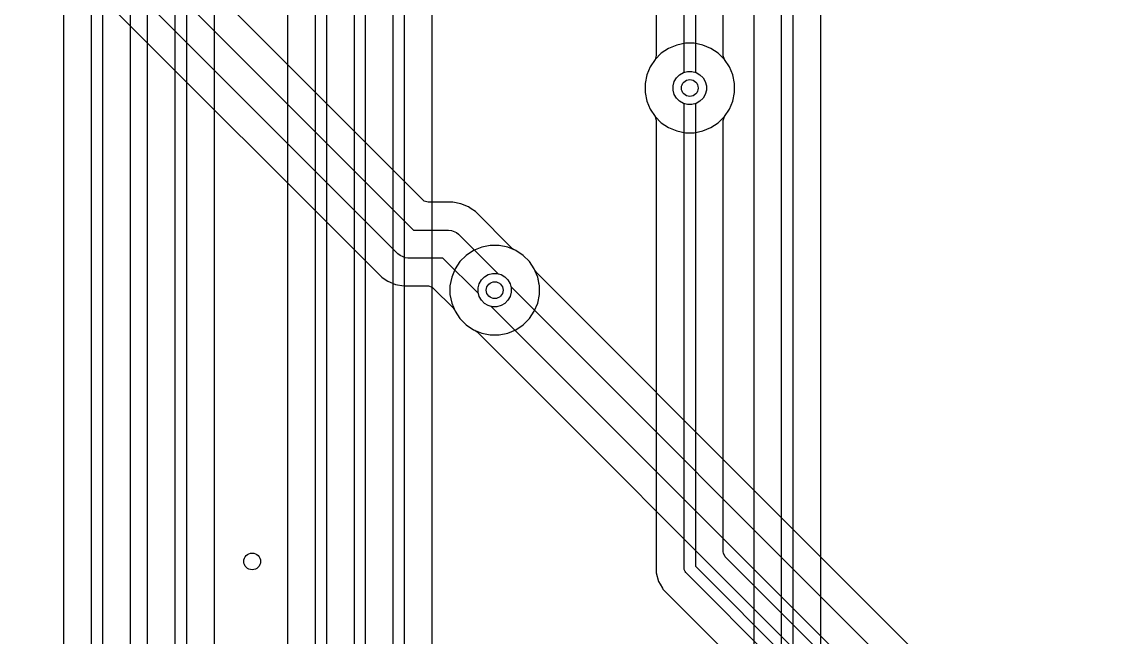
# Model space of a CAD drawing. Header units: inches. Extents: x 6.55 to 9.8, y -8.74 to -3.15.
# Drawn here: x 7.939 to 8.713, y -6.037 to -5.603 of the extents above; entities that cross this region are included whole.
import ezdxf

# ---------------------------------------------------------------- set-up
doc = ezdxf.new("R2010")
doc.units = ezdxf.units.IN
doc.header["$MEASUREMENT"] = 0
doc.layers.add('Edge.Cuts', color=254, linetype='CONTINUOUS', true_color=0xd0d2cd)

msp = doc.modelspace()

# ---------------------------------------------------------------- linework, layer by layer
at = {"layer": 'Edge.Cuts', "linetype": 'CONTINUOUS'}
for p, q in [((7.71156, -5.24643), (8.2153, -5.75016)), ((8.20426, -5.76696), (7.69764, -5.26034)), ((8.47479, -6.31337), (8.47479, -5.26528)), ((8.48266, -5.26528), (8.48266, -6.31174)), ((7.69485, -5.28541), (8.19238, -5.78295)), ((8.45508, -5.28321), (8.45508, -6.30996)), ((8.50237, -5.94942), (8.50237, -5.28321)), ((8.1399, -5.6469), (7.78568, -5.29267)), ((8.17364, -5.6469), (8.17364, -5.29567)), ((8.14606, -6.71057), (8.14606, -5.30041)), ((8.15394, -5.29878), (8.15394, -6.7122)), ((8.18108, -5.30501), (8.18108, -6.76586)), ((8.20079, -6.78078), (8.20079, -5.3015)), ((8.20866, -5.30313), (8.20866, -6.77915)), ((8.04724, -6.68118), (8.04724, -5.31235)), ((8.05512, -5.31071), (8.05512, -6.67955)), ((8.12636, -5.3106), (8.12636, -6.70039)), ((8.22837, -6.76897), (8.22837, -5.31332)), ((8.07482, -6.66937), (8.07482, -5.31422)), ((8.02754, -5.32253), (8.02754, -6.67777)), ((7.98819, -7.26215), (7.98819, -5.4141)), ((7.96848, -5.41761), (7.96848, -7.25196)), ((7.99606, -5.41573), (7.99606, -7.30315)), ((8.01577, -7.26067), (8.01577, -5.42592)), ((8.40606, -5.63893), (8.40606, -5.48942)), ((8.41394, -5.48942), (8.41394, -5.63893)), ((8.38636, -5.51227), (8.38636, -5.62717)), ((8.43364, -5.62717), (8.43364, -5.51227)), ((8.39507, -5.62207), (8.38991, -5.62552)), ((8.39507, -5.62207), (8.38991, -5.62552)), ((8.39507, -5.62207), (8.38991, -5.62552)), ((8.40081, -5.6197), (8.39507, -5.62207)), ((8.40081, -5.6197), (8.39507, -5.62207)), ((8.40081, -5.6197), (8.39507, -5.62207)), ((8.39507, -5.62207), (8.39507, -5.62207)), ((8.39507, -5.62207), (8.39507, -5.62207)), ((8.39507, -5.62207), (8.39507, -5.62207)), ((8.4069, -5.61848), (8.40081, -5.6197)), ((8.4069, -5.61848), (8.40081, -5.6197)), ((8.4069, -5.61848), (8.40081, -5.6197)), ((8.40081, -5.6197), (8.40081, -5.6197)), ((8.40081, -5.6197), (8.40081, -5.6197)), ((8.40081, -5.6197), (8.40081, -5.6197)), ((8.4131, -5.61848), (8.4069, -5.61848)), ((8.4069, -5.61848), (8.4069, -5.61848)), ((8.4131, -5.61848), (8.4069, -5.61848)), ((8.4069, -5.61848), (8.4069, -5.61848)), ((8.4131, -5.61848), (8.4069, -5.61848)), ((8.4069, -5.61848), (8.4069, -5.61848)), ((8.41919, -5.6197), (8.4131, -5.61848)), ((8.4131, -5.61848), (8.4131, -5.61848)), ((8.41919, -5.6197), (8.4131, -5.61848)), ((8.4131, -5.61848), (8.4131, -5.61848)), ((8.41919, -5.6197), (8.4131, -5.61848)), ((8.4131, -5.61848), (8.4131, -5.61848)), ((8.42493, -5.62207), (8.41919, -5.6197)), ((8.41919, -5.6197), (8.41919, -5.6197)), ((8.42493, -5.62207), (8.41919, -5.6197)), ((8.41919, -5.6197), (8.41919, -5.6197)), ((8.42493, -5.62207), (8.41919, -5.6197)), ((8.41919, -5.6197), (8.41919, -5.6197)), ((8.43009, -5.62552), (8.42493, -5.62207)), ((8.42493, -5.62207), (8.42493, -5.62207)), ((8.43009, -5.62552), (8.42493, -5.62207)), ((8.42493, -5.62207), (8.42493, -5.62207)), ((8.43009, -5.62552), (8.42493, -5.62207)), ((8.42493, -5.62207), (8.42493, -5.62207)), ((8.38554, -5.62989), (8.38207, -5.63507)), ((8.38552, -5.62991), (8.38207, -5.63507)), ((8.38552, -5.62991), (8.38207, -5.63507)), ((8.38552, -5.62991), (8.38207, -5.63507)), ((8.38991, -5.62552), (8.38552, -5.62991)), ((8.38991, -5.62552), (8.38552, -5.62991)), ((8.38991, -5.62552), (8.38552, -5.62991)), ((8.38552, -5.62991), (8.38552, -5.62991)), ((8.38552, -5.62991), (8.38552, -5.62991)), ((8.38552, -5.62991), (8.38552, -5.62991)), ((8.38558, -5.62981), (8.38554, -5.62989)), ((8.38636, -5.62717), (8.38558, -5.62981)), ((8.38991, -5.62552), (8.38991, -5.62552)), ((8.38991, -5.62552), (8.38991, -5.62552)), ((8.38991, -5.62552), (8.38991, -5.62552)), ((8.43448, -5.62991), (8.43009, -5.62552)), ((8.43009, -5.62552), (8.43009, -5.62552)), ((8.43448, -5.62991), (8.43009, -5.62552)), ((8.43009, -5.62552), (8.43009, -5.62552)), ((8.43448, -5.62991), (8.43009, -5.62552)), ((8.43009, -5.62552), (8.43009, -5.62552)), ((8.43364, -5.62726), (8.43364, -5.62717)), ((8.43446, -5.62989), (8.43364, -5.62726)), ((8.43793, -5.63507), (8.43446, -5.62989)), ((8.43793, -5.63507), (8.43448, -5.62991)), ((8.43448, -5.62991), (8.43448, -5.62991)), ((8.43793, -5.63507), (8.43448, -5.62991)), ((8.43448, -5.62991), (8.43448, -5.62991)), ((8.43793, -5.63507), (8.43448, -5.62991)), ((8.43448, -5.62991), (8.43448, -5.62991)), ((8.38207, -5.63507), (8.3797, -5.64081)), ((8.38207, -5.63507), (8.3797, -5.64081)), ((8.38207, -5.63507), (8.3797, -5.64081)), ((8.38207, -5.63507), (8.3797, -5.64081)), ((8.38207, -5.63507), (8.38207, -5.63507)), ((8.38207, -5.63507), (8.38207, -5.63507)), ((8.38207, -5.63507), (8.38207, -5.63507)), ((8.38207, -5.63507), (8.38207, -5.63507)), ((8.40548, -5.63909), (8.40846, -5.63829)), ((8.40548, -5.63909), (8.40846, -5.63829)), ((8.40548, -5.63909), (8.40846, -5.63829)), ((8.40846, -5.63829), (8.41154, -5.63829)), ((8.40846, -5.63829), (8.41154, -5.63829)), ((8.40846, -5.63829), (8.41154, -5.63829)), ((8.41154, -5.63829), (8.41452, -5.63909)), ((8.41154, -5.63829), (8.41452, -5.63909)), ((8.41154, -5.63829), (8.41452, -5.63909)), ((8.4403, -5.64081), (8.43793, -5.63507)), ((8.43793, -5.63507), (8.43793, -5.63507)), ((8.4403, -5.64081), (8.43793, -5.63507)), ((8.43793, -5.63507), (8.43793, -5.63507)), ((8.4403, -5.64081), (8.43793, -5.63507)), ((8.43793, -5.63507), (8.43793, -5.63507)), ((8.4403, -5.64081), (8.43793, -5.63507)), ((8.43793, -5.63507), (8.43793, -5.63507)), ((8.3797, -5.64081), (8.37848, -5.6469)), ((8.3797, -5.64081), (8.37848, -5.6469)), ((8.3797, -5.64081), (8.37848, -5.6469)), ((8.3797, -5.64081), (8.37848, -5.6469)), ((8.3797, -5.64081), (8.3797, -5.64081)), ((8.3797, -5.64081), (8.3797, -5.64081)), ((8.3797, -5.64081), (8.3797, -5.64081)), ((8.3797, -5.64081), (8.3797, -5.64081)), ((8.39829, -5.64846), (8.39909, -5.64548)), ((8.39829, -5.64846), (8.39909, -5.64548)), ((8.39829, -5.64846), (8.39909, -5.64548)), ((8.39829, -5.64846), (8.39909, -5.64548)), ((8.39909, -5.64548), (8.40063, -5.64281)), ((8.39909, -5.64548), (8.40063, -5.64281)), ((8.39909, -5.64548), (8.40063, -5.64281)), ((8.39909, -5.64548), (8.40063, -5.64281)), ((8.40063, -5.64281), (8.40281, -5.64063)), ((8.40063, -5.64281), (8.40281, -5.64063)), ((8.40063, -5.64281), (8.40281, -5.64063)), ((8.40063, -5.64281), (8.40281, -5.64063)), ((8.40281, -5.64063), (8.40548, -5.63909)), ((8.40281, -5.64063), (8.40548, -5.63909)), ((8.40281, -5.64063), (8.40548, -5.63909)), ((8.40281, -5.64063), (8.40548, -5.63909)), ((8.40548, -5.63909), (8.40606, -5.63893)), ((8.41394, -5.63893), (8.41452, -5.63909)), ((8.41452, -5.63909), (8.41719, -5.64063)), ((8.41452, -5.63909), (8.41719, -5.64063)), ((8.41452, -5.63909), (8.41719, -5.64063)), ((8.41452, -5.63909), (8.41719, -5.64063)), ((8.41719, -5.64063), (8.41937, -5.64281)), ((8.41719, -5.64063), (8.41937, -5.64281)), ((8.41719, -5.64063), (8.41937, -5.64281)), ((8.41719, -5.64063), (8.41937, -5.64281)), ((8.41937, -5.64281), (8.42091, -5.64548)), ((8.41937, -5.64281), (8.42091, -5.64548)), ((8.41937, -5.64281), (8.42091, -5.64548)), ((8.41937, -5.64281), (8.42091, -5.64548)), ((8.42091, -5.64548), (8.42171, -5.64846)), ((8.42091, -5.64548), (8.42171, -5.64846)), ((8.42091, -5.64548), (8.42171, -5.64846)), ((8.42091, -5.64548), (8.42171, -5.64846)), ((8.44152, -5.6469), (8.4403, -5.64081)), ((8.4403, -5.64081), (8.4403, -5.64081)), ((8.4403, -5.64081), (8.4403, -5.64081)), ((8.44152, -5.6469), (8.4403, -5.64081)), ((8.4403, -5.64081), (8.4403, -5.64081)), ((8.4403, -5.64081), (8.4403, -5.64081)), ((8.44152, -5.6469), (8.4403, -5.64081)), ((8.4403, -5.64081), (8.4403, -5.64081)), ((8.4403, -5.64081), (8.4403, -5.64081)), ((8.44152, -5.6469), (8.4403, -5.64081)), ((8.4403, -5.64081), (8.4403, -5.64081)), ((8.4403, -5.64081), (8.4403, -5.64081)), ((8.22203, -5.72902), (8.1399, -5.6469)), ((8.17364, -5.78938), (8.17364, -5.6469)), ((8.37848, -5.6469), (8.37848, -5.6531)), ((8.37848, -5.6469), (8.37848, -5.6531)), ((8.37848, -5.6469), (8.37848, -5.6531)), ((8.37848, -5.6469), (8.37848, -5.6531)), ((8.37848, -5.6531), (8.3797, -5.65919)), ((8.37848, -5.6531), (8.3797, -5.65919)), ((8.37848, -5.6531), (8.3797, -5.65919)), ((8.37848, -5.6531), (8.3797, -5.65919)), ((8.39829, -5.65154), (8.39829, -5.64846)), ((8.39829, -5.65154), (8.39829, -5.64846)), ((8.39829, -5.65154), (8.39829, -5.64846)), ((8.39829, -5.65154), (8.39829, -5.64846)), ((8.39909, -5.65452), (8.39829, -5.65154)), ((8.39909, -5.65452), (8.39829, -5.65154)), ((8.39909, -5.65452), (8.39829, -5.65154)), ((8.39909, -5.65452), (8.39829, -5.65154)), ((8.42171, -5.65154), (8.42091, -5.65452)), ((8.42171, -5.65154), (8.42091, -5.65452)), ((8.42171, -5.65154), (8.42091, -5.65452)), ((8.42171, -5.65154), (8.42091, -5.65452)), ((8.42171, -5.64846), (8.42171, -5.65154)), ((8.42171, -5.64846), (8.42171, -5.65154)), ((8.42171, -5.64846), (8.42171, -5.65154)), ((8.42171, -5.64846), (8.42171, -5.65154)), ((8.4403, -5.65919), (8.44152, -5.6531)), ((8.4403, -5.65919), (8.44152, -5.6531)), ((8.4403, -5.65919), (8.44152, -5.6531)), ((8.4403, -5.65919), (8.44152, -5.6531)), ((8.44152, -5.6531), (8.44152, -5.6469)), ((8.44152, -5.6469), (8.44152, -5.6469)), ((8.44152, -5.6469), (8.44152, -5.6469)), ((8.44152, -5.6531), (8.44152, -5.6469)), ((8.44152, -5.6469), (8.44152, -5.6469)), ((8.44152, -5.6469), (8.44152, -5.6469)), ((8.44152, -5.6531), (8.44152, -5.6469)), ((8.44152, -5.6469), (8.44152, -5.6469)), ((8.44152, -5.6469), (8.44152, -5.6469)), ((8.44152, -5.6531), (8.44152, -5.6469)), ((8.44152, -5.6469), (8.44152, -5.6469)), ((8.44152, -5.6469), (8.44152, -5.6469)), ((8.3797, -5.65919), (8.3797, -5.65919)), ((8.3797, -5.65919), (8.38207, -5.66493)), ((8.3797, -5.65919), (8.3797, -5.65919)), ((8.3797, -5.65919), (8.38207, -5.66493)), ((8.3797, -5.65919), (8.3797, -5.65919)), ((8.3797, -5.65919), (8.38207, -5.66493)), ((8.3797, -5.65919), (8.3797, -5.65919)), ((8.3797, -5.65919), (8.38207, -5.66493)), ((8.40063, -5.65719), (8.39909, -5.65452)), ((8.40063, -5.65719), (8.39909, -5.65452)), ((8.40063, -5.65719), (8.39909, -5.65452)), ((8.40063, -5.65719), (8.39909, -5.65452)), ((8.40281, -5.65937), (8.40063, -5.65719)), ((8.40281, -5.65937), (8.40063, -5.65719)), ((8.40281, -5.65937), (8.40063, -5.65719)), ((8.40281, -5.65937), (8.40063, -5.65719)), ((8.40548, -5.66091), (8.40281, -5.65937)), ((8.40548, -5.66091), (8.40281, -5.65937)), ((8.40548, -5.66091), (8.40281, -5.65937)), ((8.40548, -5.66091), (8.40281, -5.65937)), ((8.40846, -5.66171), (8.40548, -5.66091)), ((8.40846, -5.66171), (8.40548, -5.66091)), ((8.40606, -5.66107), (8.40548, -5.66091)), ((8.40846, -5.66171), (8.40548, -5.66091)), ((8.40606, -5.98874), (8.40606, -5.66107)), ((8.41154, -5.66171), (8.40846, -5.66171)), ((8.41154, -5.66171), (8.40846, -5.66171)), ((8.41154, -5.66171), (8.40846, -5.66171)), ((8.41452, -5.66091), (8.41154, -5.66171)), ((8.41452, -5.66091), (8.41154, -5.66171)), ((8.41452, -5.66091), (8.41154, -5.66171)), ((8.41452, -5.66091), (8.41394, -5.66107)), ((8.41394, -5.66107), (8.41394, -5.98711)), ((8.41719, -5.65937), (8.41452, -5.66091)), ((8.41719, -5.65937), (8.41452, -5.66091)), ((8.41719, -5.65937), (8.41452, -5.66091)), ((8.41719, -5.65937), (8.41452, -5.66091)), ((8.41937, -5.65719), (8.41719, -5.65937)), ((8.41937, -5.65719), (8.41719, -5.65937)), ((8.41937, -5.65719), (8.41719, -5.65937)), ((8.41937, -5.65719), (8.41719, -5.65937)), ((8.42091, -5.65452), (8.41937, -5.65719)), ((8.42091, -5.65452), (8.41937, -5.65719)), ((8.42091, -5.65452), (8.41937, -5.65719)), ((8.42091, -5.65452), (8.41937, -5.65719)), ((8.43793, -5.66493), (8.4403, -5.65919)), ((8.43793, -5.66493), (8.4403, -5.65919)), ((8.43793, -5.66493), (8.4403, -5.65919)), ((8.43793, -5.66493), (8.4403, -5.65919)), ((8.38207, -5.66493), (8.38207, -5.66493)), ((8.38207, -5.66493), (8.38552, -5.67009)), ((8.38207, -5.66493), (8.38207, -5.66493)), ((8.38207, -5.66493), (8.38552, -5.67009)), ((8.38207, -5.66493), (8.38207, -5.66493)), ((8.38207, -5.66493), (8.38554, -5.67011)), ((8.38207, -5.66493), (8.38207, -5.66493)), ((8.38207, -5.66493), (8.38552, -5.67009)), ((8.43446, -5.67011), (8.43793, -5.66493)), ((8.43448, -5.67009), (8.43793, -5.66493)), ((8.43448, -5.67009), (8.43793, -5.66493)), ((8.43448, -5.67009), (8.43793, -5.66493)), ((8.43793, -5.66493), (8.43793, -5.66493)), ((8.43793, -5.66493), (8.43793, -5.66493)), ((8.38552, -5.67009), (8.38552, -5.67009)), ((8.38552, -5.67009), (8.38991, -5.67448)), ((8.38552, -5.67009), (8.38552, -5.67009)), ((8.38552, -5.67009), (8.38991, -5.67448)), ((8.38552, -5.67009), (8.38552, -5.67009)), ((8.38552, -5.67009), (8.38991, -5.67448)), ((8.38554, -5.67011), (8.38636, -5.67274)), ((8.38636, -5.67274), (8.38636, -5.67283)), ((8.38636, -5.67283), (8.38636, -5.98533)), ((8.38991, -5.67448), (8.38991, -5.67448)), ((8.38991, -5.67448), (8.39507, -5.67793)), ((8.38991, -5.67448), (8.38991, -5.67448)), ((8.38991, -5.67448), (8.39507, -5.67793)), ((8.38991, -5.67448), (8.38991, -5.67448)), ((8.38991, -5.67448), (8.39507, -5.67793)), ((8.42493, -5.67793), (8.43009, -5.67448)), ((8.42493, -5.67793), (8.43009, -5.67448)), ((8.42493, -5.67793), (8.43009, -5.67448)), ((8.43009, -5.67448), (8.43448, -5.67009)), ((8.43009, -5.67448), (8.43448, -5.67009)), ((8.43009, -5.67448), (8.43448, -5.67009)), ((8.43364, -5.67283), (8.43442, -5.67019)), ((8.43364, -5.94942), (8.43364, -5.67283)), ((8.43442, -5.67019), (8.43446, -5.67011)), ((8.39507, -5.67793), (8.39507, -5.67793)), ((8.39507, -5.67793), (8.40081, -5.6803)), ((8.39507, -5.67793), (8.39507, -5.67793)), ((8.39507, -5.67793), (8.40081, -5.6803)), ((8.39507, -5.67793), (8.39507, -5.67793)), ((8.39507, -5.67793), (8.40081, -5.6803)), ((8.40081, -5.6803), (8.40081, -5.6803)), ((8.40081, -5.6803), (8.4069, -5.68152)), ((8.40081, -5.6803), (8.40081, -5.6803)), ((8.40081, -5.6803), (8.4069, -5.68152)), ((8.40081, -5.6803), (8.40081, -5.6803)), ((8.40081, -5.6803), (8.4069, -5.68152)), ((8.4069, -5.68152), (8.4069, -5.68152)), ((8.4069, -5.68152), (8.4069, -5.68152)), ((8.4069, -5.68152), (8.4131, -5.68152)), ((8.4069, -5.68152), (8.4069, -5.68152)), ((8.4069, -5.68152), (8.4069, -5.68152)), ((8.4069, -5.68152), (8.4131, -5.68152)), ((8.4069, -5.68152), (8.4069, -5.68152)), ((8.4069, -5.68152), (8.4069, -5.68152)), ((8.4069, -5.68152), (8.4131, -5.68152)), ((8.4131, -5.68152), (8.41919, -5.6803)), ((8.4131, -5.68152), (8.41919, -5.6803)), ((8.4131, -5.68152), (8.41919, -5.6803)), ((8.4131, -5.68152), (8.4131, -5.68152)), ((8.4131, -5.68152), (8.4131, -5.68152)), ((8.4131, -5.68152), (8.4131, -5.68152)), ((8.41919, -5.6803), (8.42493, -5.67793)), ((8.41919, -5.6803), (8.42493, -5.67793)), ((8.41919, -5.6803), (8.42493, -5.67793)), ((8.22284, -5.72968), (8.22203, -5.72902)), ((8.22548, -5.73045), (8.22284, -5.72968)), ((8.24291, -5.73045), (8.22548, -5.73045)), ((8.24862, -5.73159), (8.24291, -5.73045)), ((8.24291, -5.73045), (8.24291, -5.73045)), ((8.254, -5.73382), (8.24862, -5.73159)), ((8.24862, -5.73159), (8.24862, -5.73159)), ((8.25593, -5.73511), (8.254, -5.73382)), ((8.25884, -5.73705), (8.25593, -5.73511)), ((8.25593, -5.73511), (8.25593, -5.73511)), ((8.28489, -5.76311), (8.25884, -5.73705)), ((8.25884, -5.73705), (8.25884, -5.73705)), ((8.2153, -5.75016), (8.24, -5.75016)), ((8.24, -5.75016), (8.24192, -5.75035)), ((8.24192, -5.75035), (8.24547, -5.75182)), ((8.24547, -5.75182), (8.24547, -5.75182)), ((8.24547, -5.75182), (8.24696, -5.75304)), ((8.24696, -5.75304), (8.27493, -5.78101)), ((8.26329, -5.76218), (8.25755, -5.76455)), ((8.26329, -5.76218), (8.25755, -5.76455)), ((8.26329, -5.76218), (8.25755, -5.76455)), ((8.26938, -5.76096), (8.26329, -5.76218)), ((8.26938, -5.76096), (8.26329, -5.76218)), ((8.26938, -5.76096), (8.26329, -5.76218)), ((8.26329, -5.76218), (8.26329, -5.76218)), ((8.26329, -5.76218), (8.26329, -5.76218)), ((8.26329, -5.76218), (8.26329, -5.76218)), ((8.27558, -5.76096), (8.26938, -5.76096)), ((8.26938, -5.76096), (8.26938, -5.76096)), ((8.27558, -5.76096), (8.26938, -5.76096)), ((8.26938, -5.76096), (8.26938, -5.76096)), ((8.27558, -5.76096), (8.26938, -5.76096)), ((8.26938, -5.76096), (8.26938, -5.76096)), ((8.28167, -5.76218), (8.27558, -5.76096)), ((8.27558, -5.76096), (8.27558, -5.76096)), ((8.28167, -5.76218), (8.27558, -5.76096)), ((8.27558, -5.76096), (8.27558, -5.76096)), ((8.28167, -5.76218), (8.27558, -5.76096)), ((8.27558, -5.76096), (8.27558, -5.76096)), ((8.28741, -5.76455), (8.28167, -5.76218)), ((8.28167, -5.76218), (8.28167, -5.76218)), ((8.28741, -5.76455), (8.28167, -5.76218)), ((8.28167, -5.76218), (8.28167, -5.76218)), ((8.28741, -5.76455), (8.28167, -5.76218)), ((8.28167, -5.76218), (8.28167, -5.76218)), ((8.20575, -5.76818), (8.20426, -5.76696)), ((8.20783, -5.76904), (8.20575, -5.76818)), ((8.2093, -5.76965), (8.20783, -5.76904)), ((8.21122, -5.76984), (8.2093, -5.76965)), ((8.23592, -5.76984), (8.21122, -5.76984)), ((8.26101, -5.79493), (8.23592, -5.76984)), ((8.25239, -5.768), (8.248, -5.77239)), ((8.25239, -5.768), (8.248, -5.77239)), ((8.25239, -5.768), (8.248, -5.77239)), ((8.25755, -5.76455), (8.25239, -5.768)), ((8.25755, -5.76455), (8.25239, -5.768)), ((8.25755, -5.76455), (8.25239, -5.768)), ((8.25239, -5.768), (8.25239, -5.768)), ((8.25239, -5.768), (8.25239, -5.768)), ((8.25239, -5.768), (8.25239, -5.768)), ((8.25755, -5.76455), (8.25755, -5.76455)), ((8.25755, -5.76455), (8.25755, -5.76455)), ((8.25755, -5.76455), (8.25755, -5.76455)), ((8.28648, -5.76417), (8.28489, -5.76311)), ((8.28741, -5.76455), (8.28648, -5.76417)), ((8.29257, -5.768), (8.28741, -5.76455)), ((8.28741, -5.76455), (8.28741, -5.76455)), ((8.29257, -5.768), (8.28741, -5.76455)), ((8.28741, -5.76455), (8.28741, -5.76455)), ((8.29257, -5.768), (8.28741, -5.76455)), ((8.28741, -5.76455), (8.28741, -5.76455)), ((8.29257, -5.768), (8.28741, -5.76455)), ((8.28741, -5.76455), (8.28741, -5.76455)), ((8.29696, -5.77239), (8.29257, -5.768)), ((8.29257, -5.768), (8.29257, -5.768)), ((8.29696, -5.77239), (8.29257, -5.768)), ((8.29257, -5.768), (8.29257, -5.768)), ((8.29696, -5.77239), (8.29257, -5.768)), ((8.29257, -5.768), (8.29257, -5.768)), ((8.29696, -5.77239), (8.29257, -5.768)), ((8.29257, -5.768), (8.29257, -5.768)), ((8.24455, -5.77755), (8.24218, -5.78329)), ((8.24455, -5.77755), (8.24218, -5.78329)), ((8.24455, -5.77755), (8.24218, -5.78329)), ((8.248, -5.77239), (8.24455, -5.77755)), ((8.248, -5.77239), (8.24455, -5.77755)), ((8.248, -5.77239), (8.24455, -5.77755)), ((8.24455, -5.77755), (8.24455, -5.77755)), ((8.24455, -5.77755), (8.24455, -5.77755)), ((8.24455, -5.77755), (8.24455, -5.77755)), ((8.248, -5.77239), (8.248, -5.77239)), ((8.248, -5.77239), (8.248, -5.77239)), ((8.248, -5.77239), (8.248, -5.77239)), ((8.30041, -5.77755), (8.29696, -5.77239)), ((8.29696, -5.77239), (8.29696, -5.77239)), ((8.30041, -5.77755), (8.29696, -5.77239)), ((8.29696, -5.77239), (8.29696, -5.77239)), ((8.30041, -5.77755), (8.29696, -5.77239)), ((8.29696, -5.77239), (8.29696, -5.77239)), ((8.30041, -5.77755), (8.29696, -5.77239)), ((8.30278, -5.78329), (8.30041, -5.77755)), ((8.30041, -5.77755), (8.30041, -5.77755)), ((8.30278, -5.78329), (8.30041, -5.77755)), ((8.30041, -5.77755), (8.30041, -5.77755)), ((8.30265, -5.78295), (8.30041, -5.77755)), ((8.30041, -5.77755), (8.30041, -5.77755)), ((8.30079, -5.77848), (8.30041, -5.77755)), ((8.30041, -5.77755), (8.30041, -5.77755)), ((8.19238, -5.78295), (8.19289, -5.78329)), ((8.19289, -5.78329), (8.19528, -5.78489)), ((8.19528, -5.78489), (8.19722, -5.78618)), ((8.24218, -5.78329), (8.24096, -5.78938)), ((8.24218, -5.78329), (8.24096, -5.78938)), ((8.24218, -5.78329), (8.24096, -5.78938)), ((8.24218, -5.78329), (8.24218, -5.78329)), ((8.24218, -5.78329), (8.24218, -5.78329)), ((8.24218, -5.78329), (8.24218, -5.78329)), ((8.26157, -5.78796), (8.26311, -5.78529)), ((8.26157, -5.78796), (8.26311, -5.78529)), ((8.26157, -5.78796), (8.26311, -5.78529)), ((8.26311, -5.78529), (8.26529, -5.78311)), ((8.26311, -5.78529), (8.26529, -5.78311)), ((8.26311, -5.78529), (8.26529, -5.78311)), ((8.26529, -5.78311), (8.26796, -5.78157)), ((8.26529, -5.78311), (8.26796, -5.78157)), ((8.26529, -5.78311), (8.26796, -5.78157)), ((8.26796, -5.78157), (8.27094, -5.78077)), ((8.26796, -5.78157), (8.27094, -5.78077)), ((8.26796, -5.78157), (8.27094, -5.78077)), ((8.27094, -5.78077), (8.27402, -5.78077)), ((8.27094, -5.78077), (8.27402, -5.78077)), ((8.27094, -5.78077), (8.27402, -5.78077)), ((8.27402, -5.78077), (8.277, -5.78157)), ((8.27402, -5.78077), (8.277, -5.78157)), ((8.27402, -5.78077), (8.277, -5.78157)), ((8.27493, -5.78101), (8.277, -5.78157)), ((8.277, -5.78157), (8.27967, -5.78311)), ((8.277, -5.78157), (8.27967, -5.78311)), ((8.277, -5.78157), (8.27967, -5.78311)), ((8.277, -5.78157), (8.27967, -5.78311)), ((8.27967, -5.78311), (8.28185, -5.78529)), ((8.27967, -5.78311), (8.28185, -5.78529)), ((8.27967, -5.78311), (8.28185, -5.78529)), ((8.27967, -5.78311), (8.28185, -5.78529)), ((8.28185, -5.78529), (8.28339, -5.78796)), ((8.28185, -5.78529), (8.28339, -5.78796)), ((8.28185, -5.78529), (8.28339, -5.78796)), ((8.28185, -5.78529), (8.28339, -5.78796)), ((8.30185, -5.78007), (8.30079, -5.77848)), ((8.4712, -5.94942), (8.30185, -5.78007)), ((8.30278, -5.78329), (8.30265, -5.78295)), ((8.304, -5.78938), (8.30278, -5.78329)), ((8.30278, -5.78329), (8.30278, -5.78329)), ((8.30278, -5.78329), (8.30278, -5.78329)), ((8.304, -5.78938), (8.30278, -5.78329)), ((8.30278, -5.78329), (8.30278, -5.78329)), ((8.30278, -5.78329), (8.30278, -5.78329)), ((8.3038, -5.78841), (8.30278, -5.78329)), ((8.17364, -6.70909), (8.17364, -5.78938)), ((8.19722, -5.78618), (8.19722, -5.78618)), ((8.19722, -5.78618), (8.19722, -5.78618)), ((8.19722, -5.78618), (8.19722, -5.78618)), ((8.19722, -5.78618), (8.2026, -5.78841)), ((8.2026, -5.78841), (8.2026, -5.78841)), ((8.2026, -5.78841), (8.2026, -5.78841)), ((8.2026, -5.78841), (8.2026, -5.78841)), ((8.2026, -5.78841), (8.20831, -5.78955)), ((8.20831, -5.78955), (8.20831, -5.78955)), ((8.20831, -5.78955), (8.20831, -5.78955)), ((8.20831, -5.78955), (8.21413, -5.78955)), ((8.21413, -5.78955), (8.22574, -5.78955)), ((8.22574, -5.78955), (8.22838, -5.79032)), ((8.22838, -5.79032), (8.22919, -5.79098)), ((8.22919, -5.79098), (8.24311, -5.80489)), ((8.24096, -5.78938), (8.24096, -5.79558)), ((8.24096, -5.78938), (8.24096, -5.79558)), ((8.24096, -5.78938), (8.24096, -5.79558)), ((8.26077, -5.79094), (8.26157, -5.78796)), ((8.26077, -5.79094), (8.26157, -5.78796)), ((8.26077, -5.79094), (8.26157, -5.78796)), ((8.26077, -5.79402), (8.26077, -5.79094)), ((8.26077, -5.79402), (8.26077, -5.79094)), ((8.26077, -5.79402), (8.26077, -5.79094)), ((8.28339, -5.78796), (8.28419, -5.79094)), ((8.28339, -5.78796), (8.28419, -5.79094)), ((8.28339, -5.78796), (8.28419, -5.79094)), ((8.28339, -5.78796), (8.28395, -5.79003)), ((8.28395, -5.79003), (8.70281, -6.20889)), ((8.28419, -5.79094), (8.28419, -5.79402)), ((8.28419, -5.79094), (8.28419, -5.79402)), ((8.28419, -5.79094), (8.28419, -5.79402)), ((8.304, -5.78938), (8.3038, -5.78841)), ((8.304, -5.79558), (8.304, -5.78938)), ((8.304, -5.78938), (8.304, -5.78938)), ((8.304, -5.78938), (8.304, -5.78938)), ((8.304, -5.79558), (8.304, -5.78938)), ((8.304, -5.78938), (8.304, -5.78938)), ((8.304, -5.78938), (8.304, -5.78938)), ((8.304, -5.79558), (8.304, -5.78938)), ((8.304, -5.78938), (8.304, -5.78938)), ((8.304, -5.78938), (8.304, -5.78938)), ((8.24096, -5.79558), (8.24218, -5.80167)), ((8.24096, -5.79558), (8.24218, -5.80167)), ((8.24096, -5.79558), (8.24218, -5.80167)), ((8.26157, -5.797), (8.26077, -5.79402)), ((8.26157, -5.797), (8.26077, -5.79402)), ((8.26157, -5.797), (8.26077, -5.79402)), ((8.26157, -5.797), (8.26101, -5.79493)), ((8.26311, -5.79967), (8.26157, -5.797)), ((8.26311, -5.79967), (8.26157, -5.797)), ((8.26311, -5.79967), (8.26157, -5.797)), ((8.26311, -5.79967), (8.26157, -5.797)), ((8.26529, -5.80185), (8.26311, -5.79967)), ((8.26529, -5.80185), (8.26311, -5.79967)), ((8.26529, -5.80185), (8.26311, -5.79967)), ((8.26529, -5.80185), (8.26311, -5.79967)), ((8.28185, -5.79967), (8.27967, -5.80185)), ((8.28185, -5.79967), (8.27967, -5.80185)), ((8.28185, -5.79967), (8.27967, -5.80185)), ((8.28339, -5.797), (8.28185, -5.79967)), ((8.28339, -5.797), (8.28185, -5.79967)), ((8.28339, -5.797), (8.28185, -5.79967)), ((8.28419, -5.79402), (8.28339, -5.797)), ((8.28419, -5.79402), (8.28339, -5.797)), ((8.28419, -5.79402), (8.28339, -5.797)), ((8.30278, -5.80167), (8.304, -5.79558)), ((8.30278, -5.80167), (8.304, -5.79558)), ((8.30278, -5.80167), (8.304, -5.79558)), ((8.24218, -5.80167), (8.24218, -5.80167)), ((8.24218, -5.80167), (8.24455, -5.80741)), ((8.24218, -5.80167), (8.24218, -5.80167)), ((8.24218, -5.80167), (8.24455, -5.80741)), ((8.24218, -5.80167), (8.24218, -5.80167)), ((8.24218, -5.80167), (8.24455, -5.80741)), ((8.24311, -5.80489), (8.24417, -5.80648)), ((8.24417, -5.80648), (8.24455, -5.80741)), ((8.24455, -5.80741), (8.24455, -5.80741)), ((8.24455, -5.80741), (8.248, -5.81257)), ((8.24455, -5.80741), (8.24455, -5.80741)), ((8.24455, -5.80741), (8.248, -5.81257)), ((8.24455, -5.80741), (8.24455, -5.80741)), ((8.24455, -5.80741), (8.248, -5.81257)), ((8.24455, -5.80741), (8.24455, -5.80741)), ((8.24455, -5.80741), (8.248, -5.81257)), ((8.26796, -5.80339), (8.26529, -5.80185)), ((8.26796, -5.80339), (8.26529, -5.80185)), ((8.26796, -5.80339), (8.26529, -5.80185)), ((8.26796, -5.80339), (8.26529, -5.80185)), ((8.27094, -5.80419), (8.26796, -5.80339)), ((8.27094, -5.80419), (8.26796, -5.80339)), ((8.27094, -5.80419), (8.26796, -5.80339)), ((8.27003, -5.80395), (8.26796, -5.80339)), ((8.68814, -6.22206), (8.27003, -5.80395)), ((8.27402, -5.80419), (8.27094, -5.80419)), ((8.27402, -5.80419), (8.27094, -5.80419)), ((8.27402, -5.80419), (8.27094, -5.80419)), ((8.277, -5.80339), (8.27402, -5.80419)), ((8.277, -5.80339), (8.27402, -5.80419)), ((8.277, -5.80339), (8.27402, -5.80419)), ((8.27967, -5.80185), (8.277, -5.80339)), ((8.27967, -5.80185), (8.277, -5.80339)), ((8.27967, -5.80185), (8.277, -5.80339)), ((8.29696, -5.81257), (8.30041, -5.80741)), ((8.29696, -5.81257), (8.30041, -5.80741)), ((8.29696, -5.81257), (8.30041, -5.80741)), ((8.30041, -5.80741), (8.30278, -5.80167)), ((8.30041, -5.80741), (8.30278, -5.80167)), ((8.30041, -5.80741), (8.30278, -5.80167)), ((8.248, -5.81257), (8.248, -5.81257)), ((8.248, -5.81257), (8.25239, -5.81696)), ((8.248, -5.81257), (8.248, -5.81257)), ((8.248, -5.81257), (8.25239, -5.81696)), ((8.248, -5.81257), (8.248, -5.81257)), ((8.248, -5.81257), (8.25239, -5.81696)), ((8.248, -5.81257), (8.248, -5.81257)), ((8.248, -5.81257), (8.25239, -5.81696)), ((8.29257, -5.81696), (8.29696, -5.81257)), ((8.29257, -5.81696), (8.29696, -5.81257)), ((8.29257, -5.81696), (8.29696, -5.81257)), ((8.25239, -5.81696), (8.25239, -5.81696)), ((8.25239, -5.81696), (8.25755, -5.82041)), ((8.25239, -5.81696), (8.25239, -5.81696)), ((8.25239, -5.81696), (8.25755, -5.82041)), ((8.25239, -5.81696), (8.25239, -5.81696)), ((8.25239, -5.81696), (8.25755, -5.82041)), ((8.25239, -5.81696), (8.25755, -5.82041)), ((8.25755, -5.82041), (8.25755, -5.82041)), ((8.25755, -5.82041), (8.26329, -5.82278)), ((8.25755, -5.82041), (8.25755, -5.82041)), ((8.25755, -5.82041), (8.26329, -5.82278)), ((8.25755, -5.82041), (8.25755, -5.82041)), ((8.25755, -5.82041), (8.26329, -5.82278)), ((8.25755, -5.82041), (8.25755, -5.82041)), ((8.25755, -5.82041), (8.25848, -5.82079)), ((8.25848, -5.82079), (8.26007, -5.82185)), ((8.26007, -5.82185), (8.50637, -6.06815)), ((8.26329, -5.82278), (8.26329, -5.82278)), ((8.26329, -5.82278), (8.26938, -5.824)), ((8.26329, -5.82278), (8.26329, -5.82278)), ((8.26329, -5.82278), (8.26938, -5.824)), ((8.26329, -5.82278), (8.26329, -5.82278)), ((8.26329, -5.82278), (8.26938, -5.824)), ((8.26938, -5.824), (8.26938, -5.824)), ((8.26938, -5.824), (8.26938, -5.824)), ((8.26938, -5.824), (8.27558, -5.824)), ((8.26938, -5.824), (8.26938, -5.824)), ((8.26938, -5.824), (8.26938, -5.824)), ((8.26938, -5.824), (8.27558, -5.824)), ((8.26938, -5.824), (8.26938, -5.824)), ((8.26938, -5.824), (8.26938, -5.824)), ((8.26938, -5.824), (8.27558, -5.824)), ((8.27558, -5.824), (8.28167, -5.82278)), ((8.27558, -5.824), (8.28167, -5.82278)), ((8.27558, -5.824), (8.28167, -5.82278)), ((8.27558, -5.824), (8.27558, -5.824)), ((8.27558, -5.824), (8.27558, -5.824)), ((8.27558, -5.824), (8.27558, -5.824)), ((8.28167, -5.82278), (8.28741, -5.82041)), ((8.28167, -5.82278), (8.28741, -5.82041)), ((8.28167, -5.82278), (8.28741, -5.82041)), ((8.28741, -5.82041), (8.29257, -5.81696)), ((8.28741, -5.82041), (8.29257, -5.81696)), ((8.28741, -5.82041), (8.29257, -5.81696)), ((8.43364, -5.97693), (8.43364, -5.94942)), ((8.47452, -5.95273), (8.4712, -5.94942)), ((8.71266, -6.19088), (8.47452, -5.95273)), ((8.50237, -6.06905), (8.50237, -5.94942)), ((8.43375, -5.97796), (8.43364, -5.97693)), ((8.43507, -5.98038), (8.43375, -5.97796)), ((8.38636, -5.98533), (8.38636, -5.98533)), ((8.38636, -5.98533), (8.38636, -5.99185)), ((8.52371, -6.06901), (8.43507, -5.98038)), ((8.38636, -5.99185), (8.38636, -5.99185)), ((8.38636, -5.99185), (8.38797, -5.99787)), ((8.40614, -5.98951), (8.40606, -5.98874)), ((8.40673, -5.99093), (8.40614, -5.98951)), ((8.40722, -5.99152), (8.40673, -5.99093)), ((8.51252, -6.09683), (8.40722, -5.99152)), ((8.41394, -5.98711), (8.51809, -6.09126)), ((8.38797, -5.99787), (8.38911, -5.99984)), ((8.38911, -5.99984), (8.38911, -5.99984)), ((8.38911, -5.99984), (8.38911, -5.99984)), ((8.38911, -5.99984), (8.39071, -6.00261)), ((8.39071, -6.00261), (8.39108, -6.00326)), ((8.39108, -6.00326), (8.39108, -6.00326)), ((8.39108, -6.00326), (8.39576, -6.00794)), ((8.39576, -6.00794), (8.39576, -6.00794)), ((8.39576, -6.00794), (8.49027, -6.10245))]:
    msp.add_line(p, q, dxfattribs=at)
at = {"layer": 'Edge.Cuts'}
for centre in [(8.41, -5.65), (8.41, -5.65), (8.41, -5.65), (8.41, -5.65), (8.27248, -5.79248), (8.27248, -5.79248), (8.27248, -5.79248), (8.27248, -5.79248), (8.10147, -5.98371), (8.10147, -5.98371), (8.10147, -5.98371), (8.10147, -5.98371)]:
    msp.add_circle(centre, 0.00591, dxfattribs=at)

doc.saveas('drawing.dxf')
